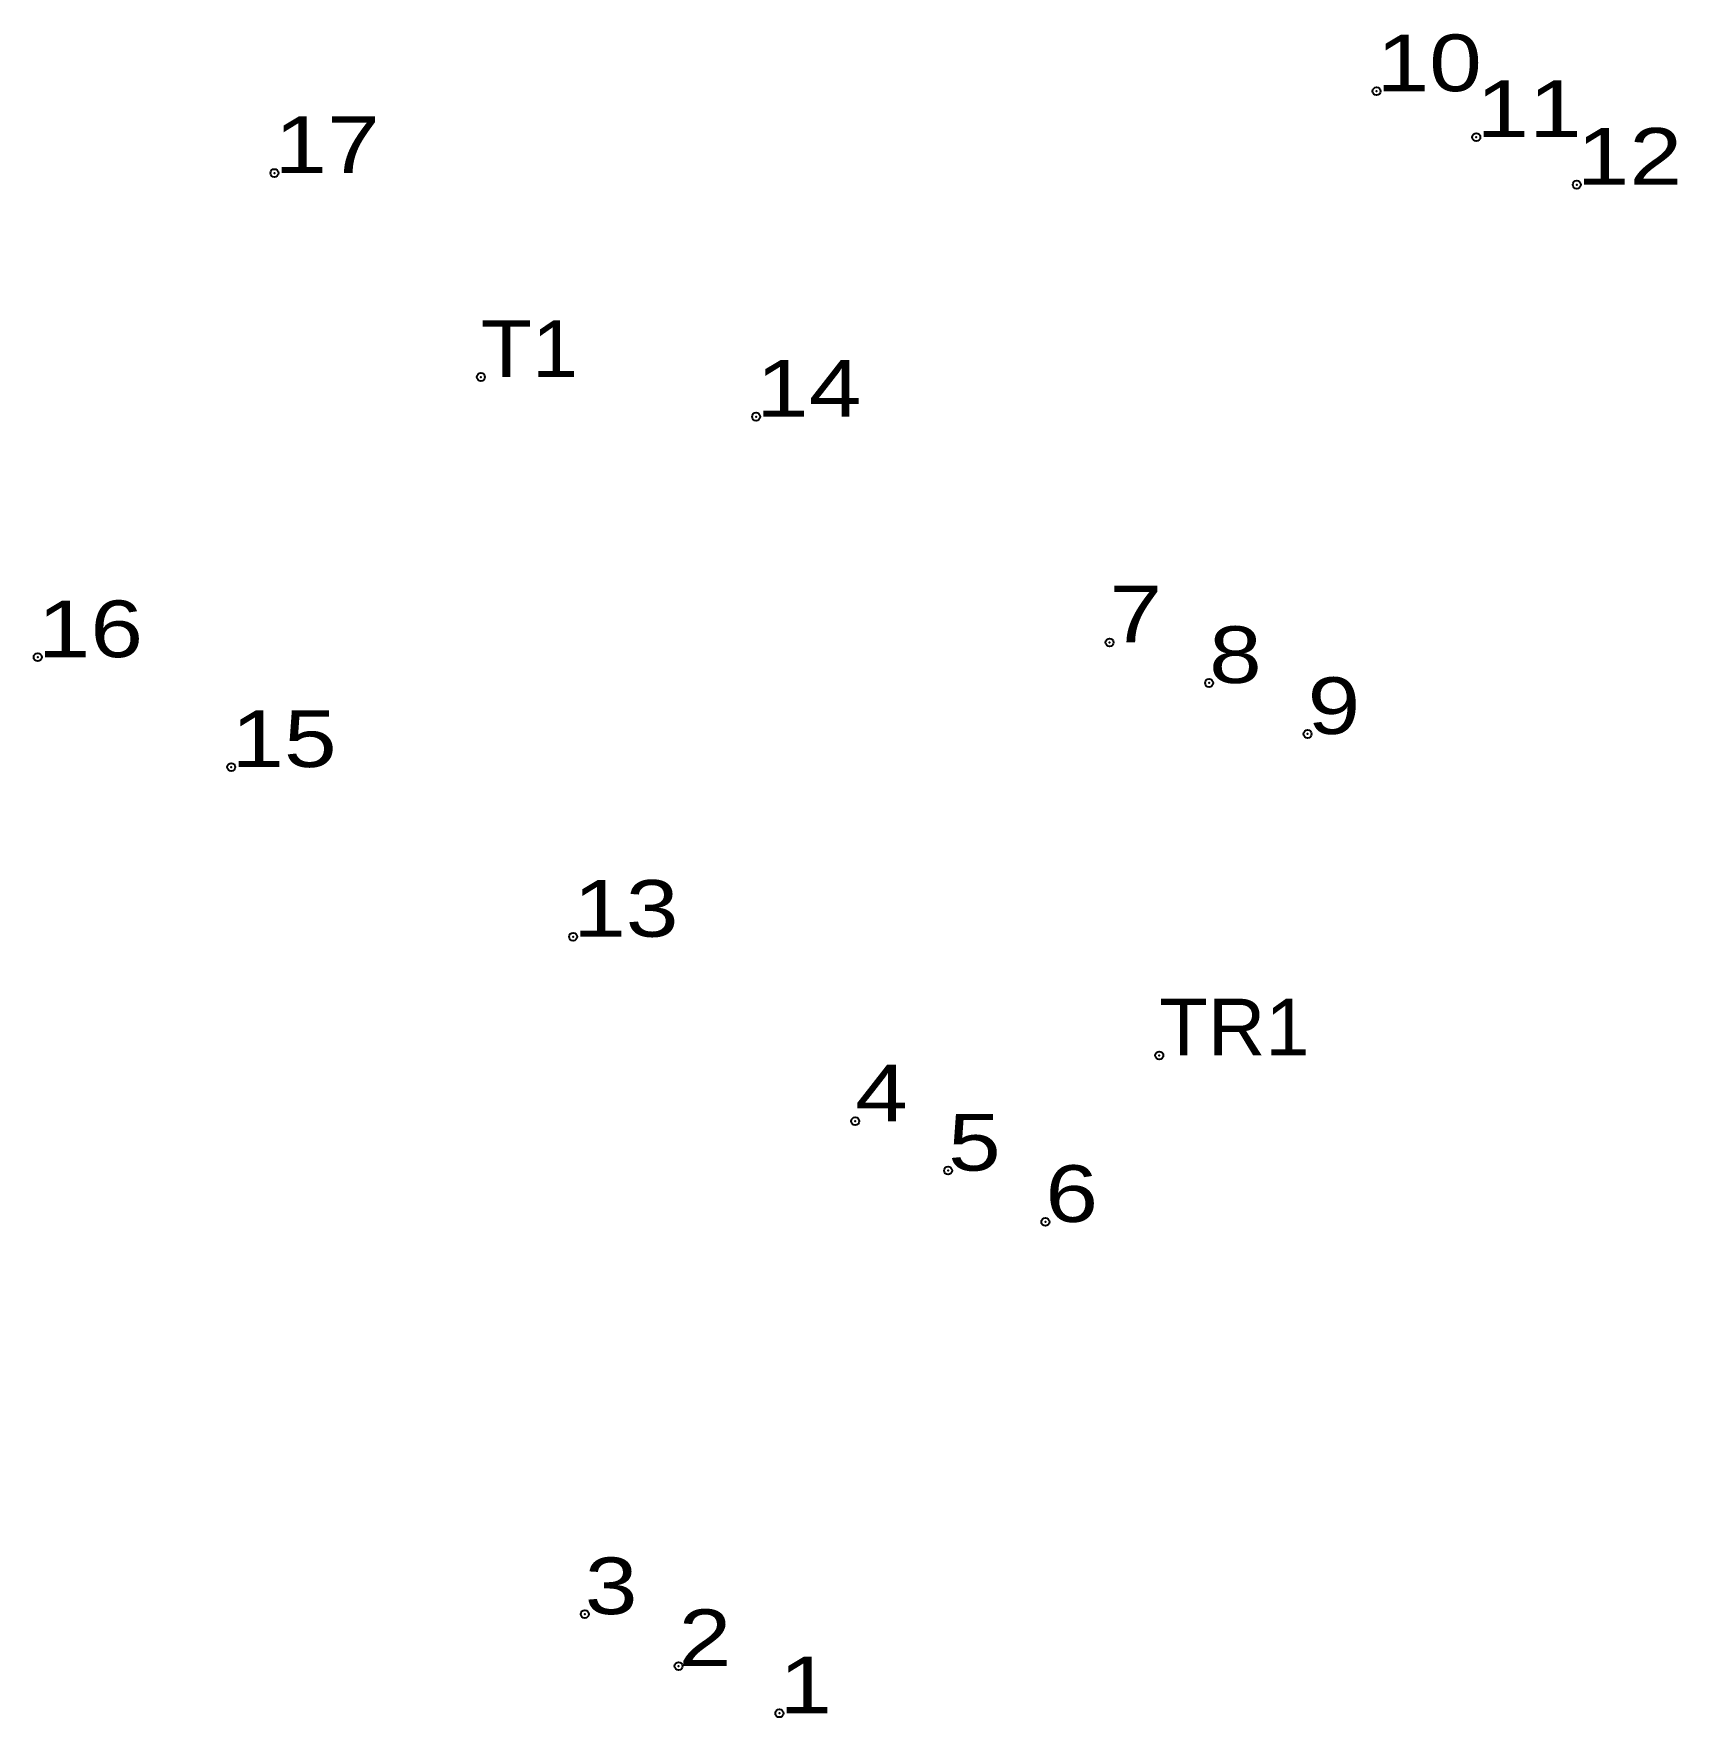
# Model space of a CAD drawing. Header units: metres. Extents: x 533672 to 1850612, y 539030 to 1847763.
# Drawn here: x 1850560.2 to 1850612.5, y 539030 to 539083.5 of the extents above.
import ezdxf

# ---------------------------------------------------------------- set-up
doc = ezdxf.new("R2010")
doc.units = ezdxf.units.M
doc.header["$LTSCALE"] = 0.51
doc.header["$PDMODE"] = 32
doc.header["$PDSIZE"] = 0.255
doc.layers.add('12', color=7, linetype='Continuous')
doc.layers.add('7', color=7, linetype='Continuous')

msp = doc.modelspace()

# ---------------------------------------------------------------- linework, layer by layer
at = {"layer": '7'}
for p in [(1850602.9, 539081.63), (1850606.07, 539080.17), (1850567.89, 539079.03), (1850609.26, 539078.66), (1850574.45, 539072.55), (1850583.19, 539071.29), (1850560.37, 539063.65), (1850594.42, 539064.12), (1850597.58, 539062.83), (1850600.71, 539061.21), (1850566.52, 539060.16), (1850577.38, 539054.77), (1850596, 539051), (1850586.34, 539048.91), (1850589.29, 539047.34), (1850592.38, 539045.71), (1850577.75, 539033.25), (1850580.73, 539031.6), (1850583.93, 539030.1)]:
    msp.add_point(p, dxfattribs=at)

# ---------------------------------------------------------------- texts
at = {"layer": '12'}
for s, width, p in [('10', 1.25, (1850602.9, 539081.63)), ('11', 1.25, (1850606.07, 539080.17)), ('17', 1.25, (1850567.89, 539079.03)), ('12', 1.25, (1850609.26, 539078.66)), ('T1', 1.1, (1850574.45, 539072.55)), ('14', 1.25, (1850583.19, 539071.29)), ('7', 1.25, (1850594.42, 539064.12)), ('16', 1.25, (1850560.37, 539063.65)), ('8', 1.25, (1850597.58, 539062.83)), ('9', 1.25, (1850600.71, 539061.21)), ('15', 1.25, (1850566.52, 539060.16)), ('13', 1.25, (1850577.38, 539054.77)), ('TR1', 1.05, (1850596, 539051)), ('4', 1.25, (1850586.34, 539048.91)), ('5', 1.25, (1850589.29, 539047.34)), ('6', 1.25, (1850592.38, 539045.71)), ('3', 1.25, (1850577.75, 539033.25)), ('2', 1.25, (1850580.73, 539031.6)), ('1', 1.25, (1850583.93, 539030.1))]:
    msp.add_text(s, height=1.8, dxfattribs=dict(at, width=width)).set_placement(p)

doc.saveas('drawing.dxf')
